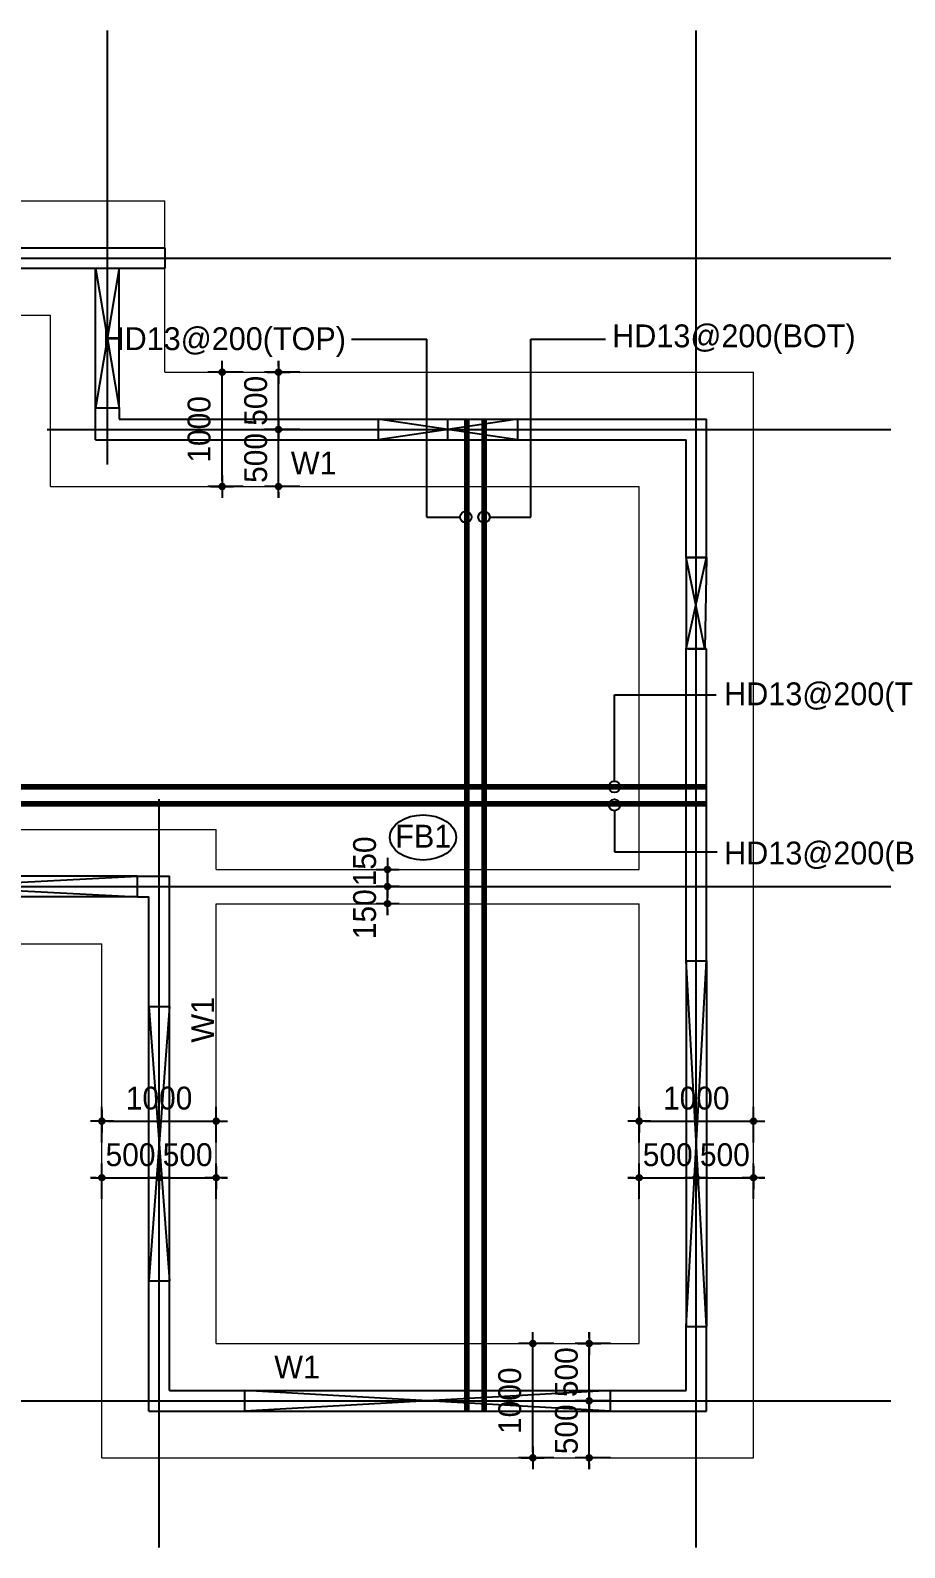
# Model space of a CAD drawing. Header units: millimetres. Extents: x 2237537 to 2823092, y 532110 to 734861.
# Drawn here: x 2378269 to 2385918, y 612300 to 625577 of the extents above; entities that cross this region are included whole.
import ezdxf
from ezdxf.enums import TextEntityAlignment as Align
from ezdxf.lldxf.tags import DXFTag

# ---------------------------------------------------------------- set-up
doc = ezdxf.new("R2010")
doc.units = ezdxf.units.MM
doc.header["$LTSCALE"] = 300
doc.header["$MEASUREMENT"] = 0
doc.layers.get('0').update_dxf_attribs({"lineweight": 0})
for name, color, linetype in [('2', 2, 'Continuous'), ('6', 6, 'Continuous'), ("A'_CWAL", 2, 'Continuous'), ('CEN', 1, 'CEN'), ('COL', 2, 'Continuous'), ('DIM', 7, 'Continuous'), ('ETC', 6, 'Continuous'), ('TEX', 3, 'Continuous'), ('WAL', 3, 'Continuous'), ('WID', 4, 'Continuous'), ('창호', 4, 'Continuous')]:
    doc.layers.add(name, color=color, linetype=linetype)
doc.styles.add('울릉도', font='Expo M.ttf')
doc.styles.add('휴먼세엑스포', font='Dotum.ttf')
tags = doc.linetypes.add('CEN', pattern=[62, 60, -1, 0, -1]).pattern_tags.tags
tags[10:11] = [DXFTag(74, 4), DXFTag(75, 0), DXFTag(340, '0'), DXFTag(46, 1.0), DXFTag(50, 0.0), DXFTag(44, 0.0), DXFTag(45, 0.0)]
tags[8:9] = [DXFTag(74, 4), DXFTag(75, 0), DXFTag(340, '0'), DXFTag(46, 1.0), DXFTag(50, 0.0), DXFTag(44, 0.0), DXFTag(45, 0.0)]
tags[6:7] = [DXFTag(74, 4), DXFTag(75, 0), DXFTag(340, '0'), DXFTag(46, 1.0), DXFTag(50, 0.0), DXFTag(44, 0.0), DXFTag(45, 0.0)]
tags[4:5] = [DXFTag(74, 4), DXFTag(75, 0), DXFTag(340, '0'), DXFTag(46, 1.0), DXFTag(50, 0.0), DXFTag(44, 0.0), DXFTag(45, 0.0)]
tags = doc.linetypes.add('HID', pattern=[2.3, 1.5, -0.8]).pattern_tags.tags
tags[6:7] = [DXFTag(74, 4), DXFTag(75, 0), DXFTag(340, '0'), DXFTag(46, 1.0), DXFTag(50, 0.0), DXFTag(44, 0.0), DXFTag(45, 0.0)]
tags[4:5] = [DXFTag(74, 4), DXFTag(75, 0), DXFTag(340, '0'), DXFTag(46, 1.0), DXFTag(50, 0.0), DXFTag(44, 0.0), DXFTag(45, 0.0)]
doc.dimstyles.new('CPDIM1', dxfattribs={"dimtxt": 3, "dimasz": 1, "dimexe": 1.25, "dimexo": 1, "dimgap": 1, "dimtad": 1, "dimdec": 0, "dimzin": 1, "dimdsep": 46, "dimtxsty": '휴먼세엑스포', "dimblk1": 'Z_DOT', "dimblk2": 'Z_DOT', "dimsah": 1, "dimcen": 2.5, "dimadec": 0, "dimazin": 0, "dimtfac": 1, "dimtdec": 0, "dimtix": 1, "dimtmove": 2, "dimatfit": 3, "dimldrblk": 'Z_DOT', "dimfxl": 1, "dimtolj": 1, "dimtzin": 1, "dimarcsym": 0})

# ---------------------------------------------------------------- blocks, each defined once
blk = doc.blocks.new('Z_DOT')
at = {"layer": 'DIM', "color": 7}
for p, q in [((-2, 0), (2, 0)), ((0, -2), (0, 2))]:
    blk.add_line(p, q, dxfattribs=at)
for radius in [0.5, 0.25]:
    blk.add_circle((0, 0), radius, dxfattribs=at)
blk = doc.blocks.new('*D232')
at = {"layer": 'DEFPOINTS', "color": 0}
for p in [(2380441, 622085), (2380727, 622085), (2380727, 621585)]:
    blk.add_point(p, dxfattribs=at)
at = {"layer": 'DIM', "color": 0, "lineweight": -2}
for p, q in [((2380441, 622135), (2380441, 622185)), ((2380627, 622085), (2380316, 622085)), ((2380441, 621585), (2380441, 622085)), ((2380627, 621585), (2380316, 621585)), ((2380441, 621535), (2380441, 621485))]:
    blk.add_line(p, q, dxfattribs=at)
at = {"layer": 'DIM', "color": 0, "lineweight": -2, "xscale": 50, "yscale": 50, "zscale": 50}
for p, rotation in [((2380441, 622085), 270), ((2380441, 621585), 90)]:
    blk.add_blockref('Z_DOT', p, dxfattribs=dict(at, rotation=rotation))
at = {"layer": 'DIM', "color": 0, "insert": (2380241, 621835), "char_height": 200, "attachment_point": 5, "rotation": 90, "style": '휴먼세엑스포'}
blk.add_mtext('\\A1;500', dxfattribs=at)
blk = doc.blocks.new('*D233')
at = {"layer": 'DEFPOINTS', "color": 0}
for p in [(2380441, 622585), (2380727, 622585), (2380727, 622085)]:
    blk.add_point(p, dxfattribs=at)
at = {"layer": 'DIM', "color": 0, "lineweight": -2}
for p, q in [((2380627, 622585), (2380316, 622585)), ((2380441, 622635), (2380441, 622685)), ((2380441, 622085), (2380441, 622585)), ((2380627, 622085), (2380316, 622085)), ((2380441, 622035), (2380441, 621985))]:
    blk.add_line(p, q, dxfattribs=at)
at = {"layer": 'DIM', "color": 0, "lineweight": -2, "xscale": 50, "yscale": 50, "zscale": 50}
for p, rotation in [((2380441, 622585), 270), ((2380441, 622085), 90)]:
    blk.add_blockref('Z_DOT', p, dxfattribs=dict(at, rotation=rotation))
at = {"layer": 'DIM', "color": 0, "insert": (2380241, 622335), "char_height": 200, "attachment_point": 5, "rotation": 90, "style": '휴먼세엑스포'}
blk.add_mtext('\\A1;500', dxfattribs=at)
blk = doc.blocks.new('*D234')
at = {"layer": 'DEFPOINTS', "color": 0}
for p in [(2379946, 622585), (2380232, 622585), (2380232, 621585)]:
    blk.add_point(p, dxfattribs=at)
at = {"layer": 'DIM', "color": 0, "lineweight": -2}
for p, q in [((2380132, 622585), (2379821, 622585)), ((2379946, 621635), (2379946, 622535)), ((2380132, 621585), (2379821, 621585))]:
    blk.add_line(p, q, dxfattribs=at)
at = {"layer": 'DIM', "color": 0, "lineweight": -2, "xscale": 50, "yscale": 50, "zscale": 50}
for p, rotation in [((2379946, 622585), 90), ((2379946, 621585), 270)]:
    blk.add_blockref('Z_DOT', p, dxfattribs=dict(at, rotation=rotation))
at = {"layer": 'DIM', "color": 0, "insert": (2379746, 622085), "char_height": 200, "attachment_point": 5, "rotation": 90, "style": '휴먼세엑스포'}
blk.add_mtext('\\A1;1000', dxfattribs=at)
blk = doc.blocks.new('*D241')
at = {"layer": 'DEFPOINTS', "color": 0}
for p in [(2379395, 615537), (2378895, 615251), (2379395, 615251)]:
    blk.add_point(p, dxfattribs=at)
at = {"layer": 'DIM', "color": 0, "lineweight": -2}
for p, q in [((2378845, 615537), (2378795, 615537)), ((2378895, 615351), (2378895, 615662)), ((2378895, 615537), (2379395, 615537)), ((2379395, 615351), (2379395, 615662)), ((2379445, 615537), (2379495, 615537))]:
    blk.add_line(p, q, dxfattribs=at)
at = {"layer": 'DIM', "color": 0, "lineweight": -2, "xscale": 50, "yscale": 50, "zscale": 50}
blk.add_blockref('Z_DOT', (2378895, 615537), dxfattribs=at)
at = {"layer": 'DIM', "color": 0, "lineweight": -2, "xscale": 50, "yscale": 50, "zscale": 50, "rotation": 180}
blk.add_blockref('Z_DOT', (2379395, 615537), dxfattribs=at)
at = {"layer": 'DIM', "color": 0, "insert": (2379145, 615737), "char_height": 200, "attachment_point": 5, "style": '휴먼세엑스포'}
blk.add_mtext('\\A1;500', dxfattribs=at)
blk = doc.blocks.new('*D242')
at = {"layer": 'DEFPOINTS', "color": 0}
for p in [(2379895, 615537), (2379395, 615251), (2379895, 615251)]:
    blk.add_point(p, dxfattribs=at)
at = {"layer": 'DIM', "color": 0, "lineweight": -2}
for p, q in [((2379345, 615537), (2379295, 615537)), ((2379395, 615351), (2379395, 615662)), ((2379395, 615537), (2379895, 615537)), ((2379895, 615351), (2379895, 615662)), ((2379945, 615537), (2379995, 615537))]:
    blk.add_line(p, q, dxfattribs=at)
at = {"layer": 'DIM', "color": 0, "lineweight": -2, "xscale": 50, "yscale": 50, "zscale": 50}
blk.add_blockref('Z_DOT', (2379395, 615537), dxfattribs=at)
at = {"layer": 'DIM', "color": 0, "lineweight": -2, "xscale": 50, "yscale": 50, "zscale": 50, "rotation": 180}
blk.add_blockref('Z_DOT', (2379895, 615537), dxfattribs=at)
at = {"layer": 'DIM', "color": 0, "insert": (2379645, 615737), "char_height": 200, "attachment_point": 5, "style": '휴먼세엑스포'}
blk.add_mtext('\\A1;500', dxfattribs=at)
blk = doc.blocks.new('*D243')
at = {"layer": 'DEFPOINTS', "color": 0}
for p in [(2379895, 616032), (2378895, 615746), (2379895, 615746)]:
    blk.add_point(p, dxfattribs=at)
at = {"layer": 'DIM', "color": 0, "lineweight": -2}
for p, q in [((2378895, 615846), (2378895, 616157)), ((2379895, 615846), (2379895, 616157)), ((2378945, 616032), (2379845, 616032))]:
    blk.add_line(p, q, dxfattribs=at)
at = {"layer": 'DIM', "color": 0, "lineweight": -2, "xscale": 50, "yscale": 50, "zscale": 50, "rotation": 180}
blk.add_blockref('Z_DOT', (2378895, 616032), dxfattribs=at)
at = {"layer": 'DIM', "color": 0, "lineweight": -2, "xscale": 50, "yscale": 50, "zscale": 50}
blk.add_blockref('Z_DOT', (2379895, 616032), dxfattribs=at)
at = {"layer": 'DIM', "color": 0, "insert": (2379395, 616232), "char_height": 200, "attachment_point": 5, "style": '휴먼세엑스포'}
blk.add_mtext('\\A1;1000', dxfattribs=at)
blk = doc.blocks.new('*D244')
at = {"layer": 'DEFPOINTS', "color": 0}
for p in [(2384095, 615537), (2383595, 615251), (2384095, 615251)]:
    blk.add_point(p, dxfattribs=at)
at = {"layer": 'DIM', "color": 0, "lineweight": -2}
for p, q in [((2383545, 615537), (2383495, 615537)), ((2383595, 615351), (2383595, 615662)), ((2383595, 615537), (2384095, 615537)), ((2384095, 615351), (2384095, 615662)), ((2384145, 615537), (2384195, 615537))]:
    blk.add_line(p, q, dxfattribs=at)
at = {"layer": 'DIM', "color": 0, "lineweight": -2, "xscale": 50, "yscale": 50, "zscale": 50}
blk.add_blockref('Z_DOT', (2383595, 615537), dxfattribs=at)
at = {"layer": 'DIM', "color": 0, "lineweight": -2, "xscale": 50, "yscale": 50, "zscale": 50, "rotation": 180}
blk.add_blockref('Z_DOT', (2384095, 615537), dxfattribs=at)
at = {"layer": 'DIM', "color": 0, "insert": (2383845, 615737), "char_height": 200, "attachment_point": 5, "style": '휴먼세엑스포'}
blk.add_mtext('\\A1;500', dxfattribs=at)
blk = doc.blocks.new('*D245')
at = {"layer": 'DEFPOINTS', "color": 0}
for p in [(2384595, 615537), (2384095, 615251), (2384595, 615251)]:
    blk.add_point(p, dxfattribs=at)
at = {"layer": 'DIM', "color": 0, "lineweight": -2}
for p, q in [((2384045, 615537), (2383995, 615537)), ((2384095, 615351), (2384095, 615662)), ((2384095, 615537), (2384595, 615537)), ((2384595, 615351), (2384595, 615662)), ((2384645, 615537), (2384695, 615537))]:
    blk.add_line(p, q, dxfattribs=at)
at = {"layer": 'DIM', "color": 0, "lineweight": -2, "xscale": 50, "yscale": 50, "zscale": 50}
blk.add_blockref('Z_DOT', (2384095, 615537), dxfattribs=at)
at = {"layer": 'DIM', "color": 0, "lineweight": -2, "xscale": 50, "yscale": 50, "zscale": 50, "rotation": 180}
blk.add_blockref('Z_DOT', (2384595, 615537), dxfattribs=at)
at = {"layer": 'DIM', "color": 0, "insert": (2384345, 615737), "char_height": 200, "attachment_point": 5, "style": '휴먼세엑스포'}
blk.add_mtext('\\A1;500', dxfattribs=at)
blk = doc.blocks.new('*D246')
at = {"layer": 'DEFPOINTS', "color": 0}
for p in [(2384595, 616032), (2383595, 615746), (2384595, 615746)]:
    blk.add_point(p, dxfattribs=at)
at = {"layer": 'DIM', "color": 0, "lineweight": -2}
for p, q in [((2383595, 615846), (2383595, 616157)), ((2384595, 615846), (2384595, 616157)), ((2383645, 616032), (2384545, 616032))]:
    blk.add_line(p, q, dxfattribs=at)
at = {"layer": 'DIM', "color": 0, "lineweight": -2, "xscale": 50, "yscale": 50, "zscale": 50, "rotation": 180}
blk.add_blockref('Z_DOT', (2383595, 616032), dxfattribs=at)
at = {"layer": 'DIM', "color": 0, "lineweight": -2, "xscale": 50, "yscale": 50, "zscale": 50}
blk.add_blockref('Z_DOT', (2384595, 616032), dxfattribs=at)
at = {"layer": 'DIM', "color": 0, "insert": (2384095, 616232), "char_height": 200, "attachment_point": 5, "style": '휴먼세엑스포'}
blk.add_mtext('\\A1;1000', dxfattribs=at)
blk = doc.blocks.new('*D253')
at = {"layer": 'DEFPOINTS', "color": 0}
for p in [(2383159, 613585), (2383445, 613585), (2383445, 613085)]:
    blk.add_point(p, dxfattribs=at)
at = {"layer": 'DIM', "color": 0, "lineweight": -2}
for p, q in [((2383159, 613635), (2383159, 613685)), ((2383345, 613585), (2383034, 613585)), ((2383159, 613085), (2383159, 613585)), ((2383345, 613085), (2383034, 613085)), ((2383159, 613035), (2383159, 612985))]:
    blk.add_line(p, q, dxfattribs=at)
at = {"layer": 'DIM', "color": 0, "lineweight": -2, "xscale": 50, "yscale": 50, "zscale": 50}
for p, rotation in [((2383159, 613585), 270), ((2383159, 613085), 90)]:
    blk.add_blockref('Z_DOT', p, dxfattribs=dict(at, rotation=rotation))
at = {"layer": 'DIM', "color": 0, "insert": (2382959, 613335), "char_height": 200, "attachment_point": 5, "rotation": 90, "style": '휴먼세엑스포'}
blk.add_mtext('\\A1;500', dxfattribs=at)
blk = doc.blocks.new('*D254')
at = {"layer": 'DEFPOINTS', "color": 0}
for p in [(2383159, 614085), (2383445, 614085), (2383445, 613585)]:
    blk.add_point(p, dxfattribs=at)
at = {"layer": 'DIM', "color": 0, "lineweight": -2}
for p, q in [((2383345, 614085), (2383034, 614085)), ((2383159, 614135), (2383159, 614185)), ((2383159, 613585), (2383159, 614085)), ((2383345, 613585), (2383034, 613585)), ((2383159, 613535), (2383159, 613485))]:
    blk.add_line(p, q, dxfattribs=at)
at = {"layer": 'DIM', "color": 0, "lineweight": -2, "xscale": 50, "yscale": 50, "zscale": 50}
for p, rotation in [((2383159, 614085), 270), ((2383159, 613585), 90)]:
    blk.add_blockref('Z_DOT', p, dxfattribs=dict(at, rotation=rotation))
at = {"layer": 'DIM', "color": 0, "insert": (2382959, 613835), "char_height": 200, "attachment_point": 5, "rotation": 90, "style": '휴먼세엑스포'}
blk.add_mtext('\\A1;500', dxfattribs=at)
blk = doc.blocks.new('*D255')
at = {"layer": 'DEFPOINTS', "color": 0}
for p in [(2382664, 614085), (2382950, 614085), (2382950, 613085)]:
    blk.add_point(p, dxfattribs=at)
at = {"layer": 'DIM', "color": 0, "lineweight": -2}
for p, q in [((2382850, 614085), (2382539, 614085)), ((2382664, 613135), (2382664, 614035)), ((2382850, 613085), (2382539, 613085))]:
    blk.add_line(p, q, dxfattribs=at)
at = {"layer": 'DIM', "color": 0, "lineweight": -2, "xscale": 50, "yscale": 50, "zscale": 50}
for p, rotation in [((2382664, 614085), 90), ((2382664, 613085), 270)]:
    blk.add_blockref('Z_DOT', p, dxfattribs=dict(at, rotation=rotation))
at = {"layer": 'DIM', "color": 0, "insert": (2382464, 613585), "char_height": 200, "attachment_point": 5, "rotation": 90, "style": '휴먼세엑스포'}
blk.add_mtext('\\A1;1000', dxfattribs=at)

msp = doc.modelspace()

# ---------------------------------------------------------------- linework, layer by layer
at = {"linetype": 'HID', "ltscale": 0.3}
for p, q in [((2370745.2, 624084.7), (2379445.2, 624084.7)), ((2379445.2, 622584.7), (2379445.2, 624084.7)), ((2377565.2, 623084.7), (2378445.2, 623084.7)), ((2378445.2, 621584.7), (2378445.2, 623084.7)), ((2379445.2, 622584.7), (2384595.2, 622584.7)), ((2384595.2, 613084.7), (2384595.2, 622584.7)), ((2378445.2, 621584.7), (2383595.2, 621584.7)), ((2383595.2, 618234.7), (2383595.2, 621584.7)), ((2375045.2, 618584.7), (2379895.2, 618584.7)), ((2379895.2, 618234.7), (2379895.2, 618584.7)), ((2379895.2, 618234.7), (2383595.2, 618234.7)), ((2379895.2, 614084.7), (2379895.2, 617934.7)), ((2379895.2, 617934.7), (2383595.2, 617934.7)), ((2383595.2, 614084.7), (2383595.2, 617934.7)), ((2376045.2, 617584.7), (2378895.2, 617584.7)), ((2378895.2, 613084.7), (2378895.2, 617584.7)), ((2379895.2, 614084.7), (2383595.2, 614084.7)), ((2378895.2, 613084.7), (2384595.2, 613084.7))]:
    msp.add_line(p, q, dxfattribs=at)
at = {"layer": '2'}
for p, q in [((2379445.2, 623674.7), (2379445.2, 623494.7)), ((2379045.2, 622269.7), (2379045.2, 622174.7)), ((2384005.2, 620964.9), (2384185.2, 620964.9))]:
    msp.add_line(p, q, dxfattribs=at)
at = {"layer": '6'}
for p, q in [((2379045.2, 623494.7), (2378840.2, 622269.7)), ((2378840.2, 622269.7), (2378840.2, 623494.7)), ((2378840.2, 623494.7), (2379045.2, 622269.7)), ((2379045.2, 622269.7), (2379045.2, 623494.7)), ((2381312.4, 622174.7), (2382531.4, 622174.7)), ((2382531.4, 622174.7), (2381312.4, 621994.7)), ((2382531.4, 621994.7), (2381312.4, 622174.7)), ((2381312.4, 621994.7), (2382531.4, 621994.7)), ((2384005.2, 620964.9), (2384005.2, 620164.9)), ((2384005.2, 620164.9), (2384185.2, 620964.9)), ((2384170.2, 620164.9), (2384005.2, 620964.9)), ((2384185.2, 620964.9), (2384170.2, 620164.9)), ((2379205.2, 618174.7), (2375735.2, 618174.7)), ((2375735.2, 618174.7), (2379205.2, 617994.7)), ((2375735.2, 617994.7), (2379205.2, 618174.7)), ((2379205.2, 617994.7), (2375735.2, 617994.7)), ((2384185.2, 614234.7), (2384005.2, 617434.7)), ((2384005.2, 617434.7), (2384005.2, 614234.7)), ((2384005.2, 614234.7), (2384185.2, 617434.7)), ((2384185.2, 617434.7), (2384185.2, 614234.7)), ((2379305.2, 614634.7), (2379305.2, 617034.7)), ((2379305.2, 617034.7), (2379485.2, 614634.7)), ((2379485.2, 617034.7), (2379305.2, 614634.7)), ((2379485.2, 614634.7), (2379485.2, 617034.7)), ((2380145.2, 613674.7), (2383345.2, 613674.7)), ((2383345.2, 613674.7), (2380145.2, 613494.7)), ((2383345.2, 613494.7), (2380145.2, 613674.7)), ((2380145.2, 613494.7), (2383345.2, 613494.7))]:
    msp.add_line(p, q, dxfattribs=at)
at = {"layer": "A'_CWAL"}
for p, q in [((2373980.2, 623674.7), (2379445.2, 623674.7)), ((2377505.2, 623494.7), (2379445.2, 623494.7)), ((2378840.2, 621994.7), (2378840.2, 622269.7)), ((2379020.2, 622269.7), (2378840.2, 622269.7)), ((2379045.2, 622174.7), (2381312.4, 622174.7)), ((2381312.4, 622174.7), (2381312.4, 621994.7)), ((2381312.4, 622174.7), (2381312.4, 621994.7)), ((2382531.4, 622174.7), (2382531.4, 621994.7)), ((2382531.4, 622174.7), (2384185.2, 622174.7)), ((2384185.2, 620964.9), (2384185.2, 622174.7)), ((2378840.2, 621994.7), (2381312.4, 621994.7)), ((2382531.4, 621994.7), (2384005.2, 621994.7)), ((2384005.2, 620964.9), (2384005.2, 621994.7)), ((2384185.2, 620964.9), (2384005.2, 620964.9)), ((2384005.2, 617434.7), (2384005.2, 620164.9)), ((2384185.2, 620164.9), (2384005.2, 620164.9)), ((2384185.2, 617434.7), (2384185.2, 620164.9)), ((2379205.2, 617994.7), (2379205.2, 618174.7)), ((2379205.2, 618174.7), (2379485.2, 618174.7)), ((2379485.2, 617034.7), (2379485.2, 618174.7)), ((2379205.2, 617994.7), (2379305.2, 617994.7)), ((2379305.2, 617034.7), (2379305.2, 617994.7)), ((2384005.2, 617434.7), (2384185.2, 617434.7)), ((2379305.2, 617034.7), (2379485.2, 617034.7)), ((2379305.2, 613494.7), (2379305.2, 614634.7)), ((2379305.2, 614634.7), (2379485.2, 614634.7)), ((2379485.2, 613674.7), (2379485.2, 614634.7)), ((2384005.2, 613674.7), (2384005.2, 614234.7)), ((2384005.2, 614234.7), (2384185.2, 614234.7)), ((2384185.2, 613494.7), (2384185.2, 614234.7)), ((2379485.2, 613674.7), (2380145.2, 613674.7)), ((2380145.2, 613494.7), (2380145.2, 613674.7)), ((2383345.2, 613494.7), (2383345.2, 613674.7)), ((2383345.2, 613674.7), (2384005.2, 613674.7)), ((2379305.2, 613494.7), (2380145.2, 613494.7)), ((2383345.2, 613494.7), (2384185.2, 613494.7))]:
    msp.add_line(p, q, dxfattribs=at)
at = {"layer": 'CEN'}
for p, q in [((2378945.2, 621777.8), (2378945.2, 625576.9)), ((2384095.2, 612299.6), (2384095.2, 625576.9)), ((2369736, 623584.7), (2385797.3, 623584.7)), ((2378416.2, 622084.7), (2381043.2, 622084.7)), ((2378814.4, 622084.7), (2385797.3, 622084.7)), ((2379395.2, 612299.6), (2379395.2, 618849.3)), ((2369736, 618084.7), (2385797.3, 618084.7)), ((2369736, 613584.7), (2385797.3, 613584.7))]:
    msp.add_line(p, q, dxfattribs=at)
at = {"layer": 'CEN', "color": 1, "ltscale": 0.2}
msp.add_line((2381921.9, 621989.7), (2381921.9, 622179.7), dxfattribs=at)
at = {"layer": 'COL', "const_width": 50}
for points in [[(2382088, 613494.7), (2382088, 622174.7)], [(2371155.2, 618957.9), (2384185.2, 618957.9)]]:
    msp.add_lwpolyline(points, dxfattribs=at)
at = {"layer": 'COL', "linetype": 'HID', "const_width": 50}
for points in [[(2382238, 613494.7), (2382238, 622174.7)], [(2371155.2, 618807.9), (2384185.2, 618807.9)]]:
    msp.add_lwpolyline(points, dxfattribs=at)
at = {"layer": 'DIM'}
for p, q in [((2381394.2, 618084.7), (2381394.2, 618234.7)), ((2381394.2, 618134.7), (2381394.2, 618184.7)), ((2381394.2, 617884.7), (2381394.2, 617834.7))]:
    msp.add_line(p, q, dxfattribs=at)
at = {"layer": 'ETC'}
for p, q in [((2381079.8, 622875.2), (2381738, 622875.2)), ((2381738, 621317.9), (2381738, 622875.2)), ((2382648, 621317.9), (2382648, 622875.2)), ((2382648, 622875.2), (2383300.2, 622875.2)), ((2381738, 621317.9), (2382028, 621317.9)), ((2382288, 621317.9), (2382648, 621317.9)), ((2383378.6, 619007.9), (2383378.6, 619761.9)), ((2383378.6, 619761.9), (2384268.6, 619761.9)), ((2383378.6, 618747.9), (2383378.6, 618387.9)), ((2383378.6, 618387.9), (2384278.6, 618387.9))]:
    msp.add_line(p, q, dxfattribs=at)
for centre in [(2382078, 621317.9), (2382238, 621317.9), (2383378.6, 618957.9), (2383378.6, 618797.9)]:
    msp.add_circle(centre, 50, dxfattribs=at)
at = {"layer": 'WAL'}
for p, q in [((2384020.2, 620964.9), (2384170.2, 620964.9)), ((2384020.2, 620164.9), (2384170.2, 620164.9))]:
    msp.add_line(p, q, dxfattribs=at)
at = {"layer": 'WID'}
msp.add_ellipse((2381704.2, 618514.3), major_axis=(-290, 0), ratio=0.6810345, dxfattribs=at)
at = {"layer": '창호'}
for p in [(2379045.2, 622269.7), (2379045.2, 622269.7), (2379002.7, 622269.7), (2379045.2, 622269.7), (2379045.2, 622269.7), (2379045.2, 622269.7)]:
    msp.add_line(p, (2378845.2, 622269.7), dxfattribs=at)

# ---------------------------------------------------------------- block references
at = {"layer": 'DIM', "xscale": 50, "yscale": 50, "zscale": 50}
for p, rotation in [((2381394.2, 618234.7), 270), ((2381394.2, 618084.7), 270), ((2381394.2, 618084.7), 90), ((2381394.2, 617934.7), 90)]:
    msp.add_blockref('Z_DOT', p, dxfattribs=dict(at, rotation=rotation))

# ---------------------------------------------------------------- texts
at = {"layer": 'DIM', "char_height": 200, "attachment_point": 5, "rotation": 90, "style": '휴먼세엑스포'}
for insert in [(2381194.1, 618304.7), (2381194.1, 617842.7)]:
    msp.add_mtext('\\A1;150', dxfattribs=dict(at, insert=insert))
at = {"layer": 'TEX', "style": '울릉도'}
for s, p in [('HD13@200(TOP)', (2378900.5, 622778.8)), ('HD13@200(BOT)', (2383359.4, 622803.5)), ('HD13@200(TOP)', (2384338.6, 619670.9)), ('HD13@200(BOT)', (2384338.6, 618277.9))]:
    msp.add_text(s, height=200, dxfattribs=at).set_placement(p)
for s, p in [('W1', (2380748, 621790.8)), ('FB1', (2381706.2, 618525.2)), ('W1', (2380603, 613880.8))]:
    msp.add_text(s, height=200, dxfattribs=at).set_placement(p, align=Align.MIDDLE)
msp.add_text('W1', height=200, rotation=90, dxfattribs=at).set_placement((2379776.1, 616918.9), align=Align.MIDDLE)

# ---------------------------------------------------------------- dimensions: what is measured, and where the dimension line sits
at = {"layer": 'DIM'}
for base, p1, p2, picture, middle in [((2379946.2, 622584.7), (2380232.2, 621584.7), (2380232.2, 622584.7), '*D234', (2379746.1, 622084.7)), ((2380441.2, 622584.7), (2380727.2, 622084.7), (2380727.2, 622584.7), '*D233', (2380241.1, 622334.7)), ((2380441.2, 622084.7), (2380727.2, 621584.7), (2380727.2, 622084.7), '*D232', (2380241.1, 621834.7)), ((2382664.2, 614084.7), (2382950.2, 613084.7), (2382950.2, 614084.7), '*D255', (2382464.1, 613584.7)), ((2383159.2, 614084.7), (2383445.2, 613584.7), (2383445.2, 614084.7), '*D254', (2382959.1, 613834.7)), ((2383159.2, 613584.7), (2383445.2, 613084.7), (2383445.2, 613584.7), '*D253', (2382959.1, 613334.7))]:
    dim = msp.add_linear_dim(base=base, p1=p1, p2=p2, angle=90, dimstyle='CPDIM1', override={"dimscale": 100, "dimtxt": 2, "dimasz": 0.5}, dxfattribs=at)
    dim.commit()
    dim.dimension.update_dxf_attribs({"geometry": picture, "text_midpoint": middle})
for base, p1, p2, picture, middle in [((2379895.2, 616031.7), (2378895.2, 615745.7), (2379895.2, 615745.7), '*D243', (2379395.2, 616231.9)), ((2384595.2, 616031.7), (2383595.2, 615745.7), (2384595.2, 615745.7), '*D246', (2384095.2, 616231.9)), ((2379395.2, 615536.7), (2378895.2, 615250.7), (2379395.2, 615250.7), '*D241', (2379145.2, 615736.9)), ((2379895.2, 615536.7), (2379395.2, 615250.7), (2379895.2, 615250.7), '*D242', (2379645.2, 615736.9)), ((2384095.2, 615536.7), (2383595.2, 615250.7), (2384095.2, 615250.7), '*D244', (2383845.2, 615736.9)), ((2384595.2, 615536.7), (2384095.2, 615250.7), (2384595.2, 615250.7), '*D245', (2384345.2, 615736.9))]:
    dim = msp.add_linear_dim(base=base, p1=p1, p2=p2, dimstyle='CPDIM1', override={"dimscale": 100, "dimtxt": 2, "dimasz": 0.5}, dxfattribs=at)
    dim.commit()
    dim.dimension.update_dxf_attribs({"geometry": picture, "text_midpoint": middle})

doc.saveas('drawing.dxf')
